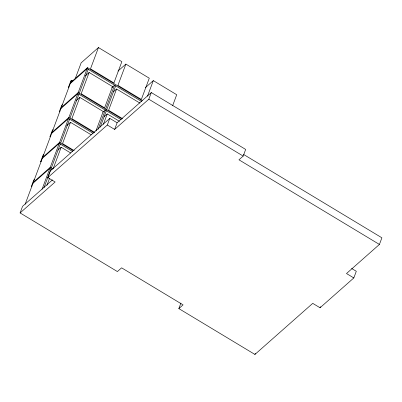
<?xml version="1.0" encoding="UTF-8"?>
<svg xmlns="http://www.w3.org/2000/svg" width="402" height="402" viewBox="0 0 402 402"><rect width="100%" height="100%" fill="white"/><g stroke="black" fill="none" stroke-linecap="round" stroke-linejoin="round"><path stroke-width="0.6" d="M351.594 268.456L356.298 271.29L353.815 277.938L320.052 307.766L312.736 303.359L254.918 354.438L178.84 308.595L183.061 304.867L121.615 267.838L117.394 271.566L20.1 212.934L22.582 206.291L52.476 179.885M25.14 204.256L71.506 80.244L72.576 80.892M75.129 78.943L81.144 62.848L98.45 47.562L121.856 61.667L113.907 82.933L90.495 68.827L98.45 47.562M42.019 189.342L87.515 67.657L142.207 100.611M43.989 187.669L50.969 168.996M51.345 168.001L60.29 144.077M60.662 143.077L69.606 119.153M69.978 118.158L78.923 94.234M79.294 93.239L88.239 69.315M20.1 212.934L55.129 181.99L47.813 177.583L50.295 170.935L109.801 118.364L117.118 122.771L151.303 92.571L245.667 149.433L243.185 156.082L238.964 159.81L379.418 244.446L381.9 237.803L243.592 154.453M46.918 185.382L49.496 178.483M53.23 168.508L61.179 147.243L70.757 153.011M91.244 134.826L70.496 122.324L62.546 143.589L74.249 150.639M95.917 131.047L103.224 111.51L79.812 97.4L71.863 118.665L94.741 132.454M89.133 72.481L81.179 93.746L104.59 107.852L112.54 86.586L89.133 72.481L85.39 75.787M98.058 129.359L105.259 110.103L102.912 112.178M105.631 109.108L114.575 85.184L111.761 87.671M100.244 127.102L106.354 110.766M106.726 109.771L115.67 85.847M103.379 124.278L107.244 113.932L119.484 121.309M139.971 103.118L116.565 89.013L108.61 110.279L122.444 118.615M125.881 64.094L117.932 85.355L141.338 99.465L149.288 78.199L125.881 64.094L117.932 71.114M47.813 177.583L107.319 125.007L109.801 118.364M107.319 125.007L114.63 129.419L117.118 122.771M147.509 96.138L153.313 80.621L176.719 94.726L172.639 105.651M114.63 129.419L148.815 99.214L151.303 92.571M178.84 308.595L180.91 303.058M254.918 354.438L255.335 353.333M320.052 307.766L320.464 306.661M71.506 80.244L70.873 80.802L68.385 87.45L69.018 86.892M70.636 82.571L87.515 67.657M70.26 83.566L87.144 68.652L141.831 101.611M62.375 104.666L61.742 105.229L59.255 111.872L59.888 111.314M61.315 107.49L78.199 92.576L122.032 118.992M60.943 108.49L77.827 93.576L121.128 119.665M76.073 100.706L79.812 97.4M53.054 129.59L52.421 130.147L49.938 136.791L50.572 136.233M51.999 132.414L68.883 117.5L94.008 132.64M51.627 133.409L68.506 118.495L93.098 133.313M66.757 125.63L70.496 122.324M113.289 91.902L116.565 89.013M43.738 154.509L43.104 155.066L40.622 161.715L41.255 161.152M42.682 157.333L59.561 142.419L73.506 150.82M42.31 158.328L59.189 143.413L72.596 151.494M57.903 150.137L61.179 147.243M103.972 116.826L107.244 113.932M34.421 179.428L33.788 179.985L31.306 186.634L31.939 186.076M33.366 182.252L50.245 167.338L52.908 168.946M32.994 183.252L49.873 168.332L52.004 169.619M145.363 87.646L153.313 80.621M379.418 244.446L346.499 273.531L353.815 277.938M148.815 99.214L243.185 156.082"/></g></svg>
